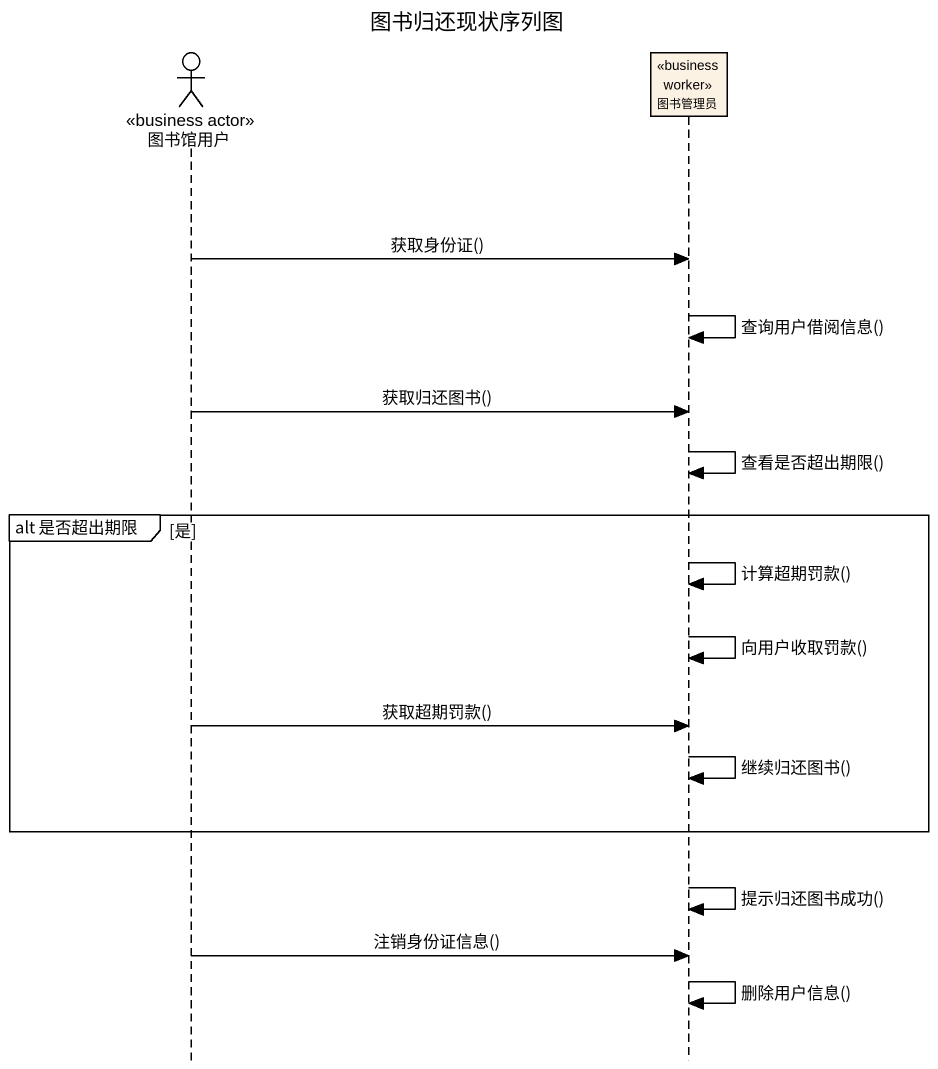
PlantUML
@startuml
title 图书归还现状序列图
hide footbox
actor 图书馆用户 <<business actor>>
participant 图书管理员 <<business worker>>

图书馆用户 -> 图书管理员 : 获取身份证()
图书管理员 -> 图书管理员 : 查询用户借阅信息()
图书馆用户 -> 图书管理员 : 获取归还图书()
图书管理员 -> 图书管理员 : 查看是否超出期限()
group alt 是否超出期限 [是]
  图书管理员 -> 图书管理员 : 计算超期罚款()
  图书管理员 -> 图书管理员 : 向用户收取罚款()
  图书馆用户 -> 图书管理员 : 获取超期罚款()
  图书管理员 -> 图书管理员 : 继续归还图书()
end
图书管理员 -> 图书管理员 : 提示归还图书成功()
图书馆用户 -> 图书管理员 : 注销身份证信息()
图书管理员 -> 图书管理员 : 删除用户信息()
@enduml
